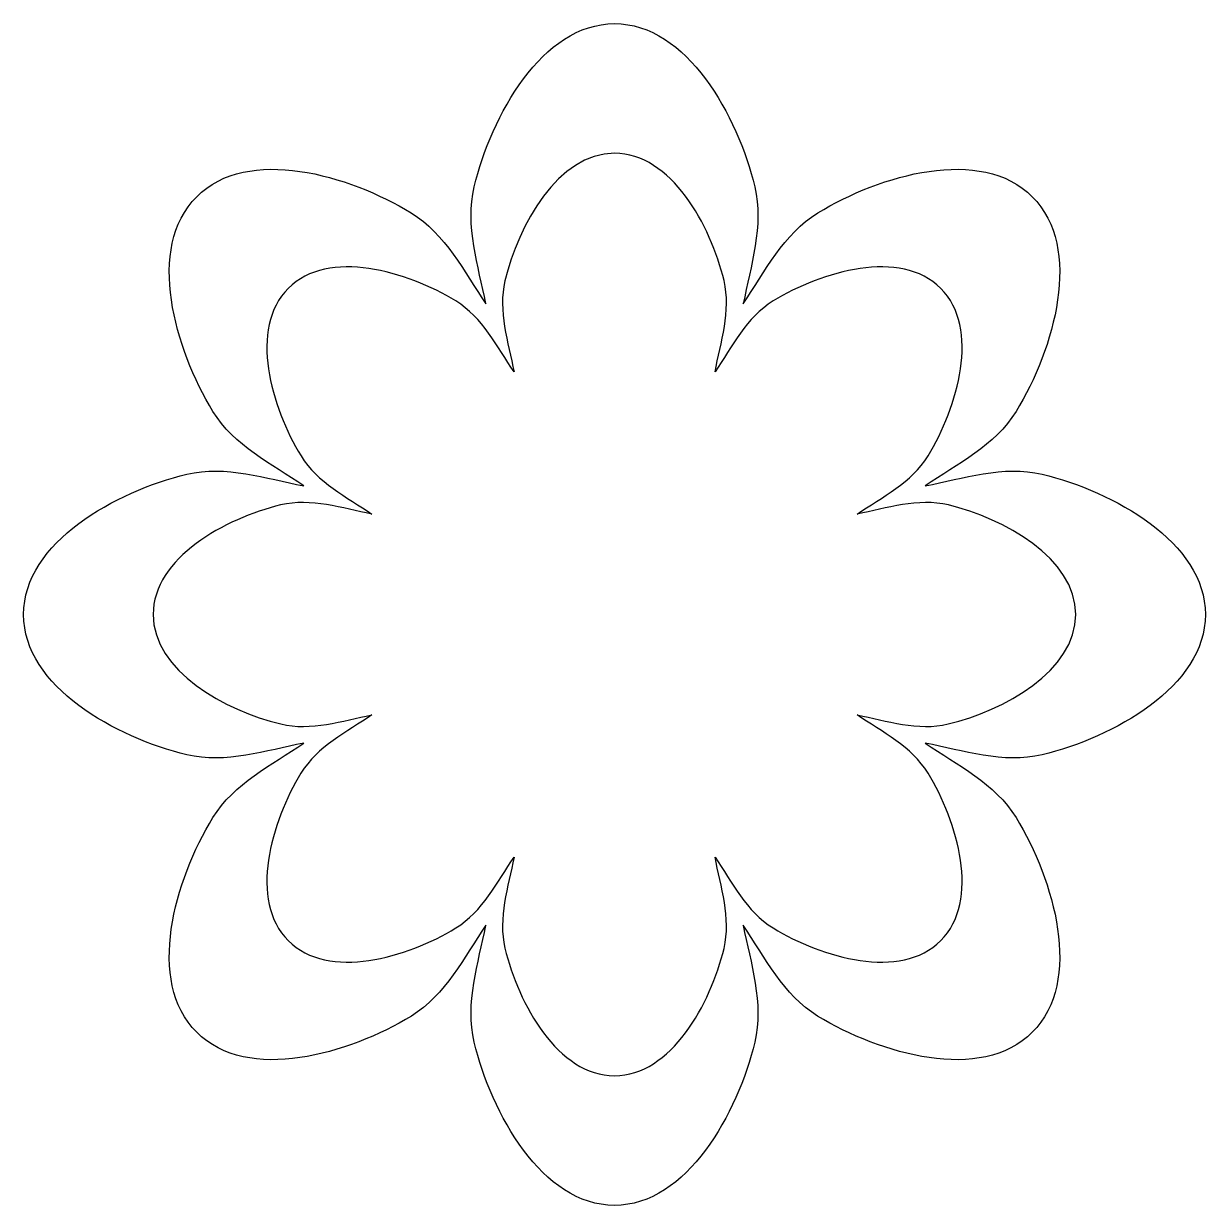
# Model space of a CAD drawing. Header units: centimetres. Extents: x -8.7 to 8.7, y -8.7 to 8.7.
import ezdxf

# ---------------------------------------------------------------- set-up
doc = ezdxf.new("R2010")
doc.units = ezdxf.units.CM
doc.header["$MEASUREMENT"] = 0
doc.layers.add('Camada 1', color=7, linetype='Continuous')

msp = doc.modelspace()

# ---------------------------------------------------------------- linework, layer by layer
at = {"layer": 'Camada 1'}
for points in [[(6.31781, -2.07246), (7.36368, -1.82013), (8.72951, -1.06956), (8.72951, -0.00022), (8.72951, -0.00022), (8.72951, 1.06991), (7.36527, 1.82091), (6.31781, 2.07282), (6.31781, 2.07282), (5.74313, 2.21091), (5.15094, 2.00953), (4.5914, 1.90129), (4.5914, 1.90129), (5.0618, 2.22085), (5.62455, 2.49824), (5.93339, 3.0009), (5.93339, 3.0009), (6.49452, 3.91943), (6.92912, 5.4166), (6.17297, 6.17315), (6.17297, 6.17315), (5.41682, 6.9297), (3.92044, 6.4951), (3.00273, 5.93357), (3.00273, 5.93357), (2.49809, 5.62552), (2.22033, 5.0624), (1.90196, 4.59041), (1.90196, 4.59041), (2.00941, 5.15074), (2.21078, 5.74413), (2.0723, 6.31801), (2.0723, 6.31801), (1.82074, 7.36547), (1.06938, 8.73011), (-0.00038, 8.72972), (-0.00038, 8.72972), (-1.06932, 8.72972), (-1.82071, 7.36508), (-2.07262, 6.31683), (-2.07262, 6.31683), (-2.21031, 5.74374), (-2.00933, 5.15076), (-1.90109, 4.59082), (-1.90109, 4.59082), (-2.22026, 5.06241), (-2.49884, 5.62553), (-3.00229, 5.93358), (-3.00229, 5.93358), (-3.92042, 6.49511), (-5.41717, 6.92968), (-6.17292, 6.17316), (-6.17292, 6.17316), (-6.92907, 5.41661), (-6.49407, 3.91944), (-5.93294, 3.00091), (-5.93294, 3.00091), (-5.62452, 2.49825), (-5.06299, 2.22089), (-4.59097, 1.9013), (-4.59097, 1.9013), (-5.14972, 2.00954), (-5.74429, 2.21092), (-6.31817, 2.07283), (-6.31817, 2.07283), (-7.36408, 1.82092), (-8.72952, 1.06995), (-8.72952, -0.00021), (-8.72952, -0.00021), (-8.72952, -1.06955), (-7.36408, -1.82012), (-6.31739, -2.07245), (-6.31739, -2.07245), (-5.74351, -2.21093), (-5.14973, -2.00876), (-4.59059, -1.90052), (-4.59059, -1.90052), (-5.06298, -2.22048), (-5.62493, -2.49827), (-5.93335, -3.00129), (-5.93335, -3.00129), (-6.4957, -3.92061), (-6.92908, -5.41617), (-6.17253, -6.17314), (-6.17253, -6.17314), (-5.41638, -6.92847), (-3.9196, -6.49469), (-3.00147, -5.93197), (-3.00147, -5.93197), (-2.49844, -5.62392), (-2.22026, -5.06361), (-1.90109, -4.5908), (-1.90109, -4.5908), (-2.00933, -5.14955), (-2.21031, -5.74415), (-2.07262, -6.31721), (-2.07262, -6.31721), (-1.82071, -7.3639), (-1.06932, -8.72973), (-0.00038, -8.72973), (-0.00038, -8.72973), (1.06938, -8.72973), (1.82075, -7.3639), (2.07226, -6.31803), (2.07226, -6.31803), (2.21074, -5.74418), (2.00937, -5.14958), (1.90192, -4.59083), (1.90192, -4.59083), (2.22029, -5.06285), (2.49729, -5.62398), (3.00111, -5.932), (3.00111, -5.932), (3.91964, -6.49474), (5.41681, -6.9285), (6.17296, -6.17317), (6.17296, -6.17317), (6.92911, -5.41622), (6.49451, -3.92064), (5.93338, -3.00132), (5.93338, -3.00132), (5.62533, -2.49827), (5.06182, -2.22048), (4.59139, -1.90055), (4.59139, -1.90055), (5.15095, -2.00877), (5.74314, -2.21094), (6.31781, -2.07246)], [(3.58454, -1.48426), (3.95308, -1.73339), (4.39163, -1.9499), (4.632, -2.34386), (4.632, -2.34386), (5.07137, -3.06099), (5.40966, -4.22947), (4.81985, -4.81846), (4.81985, -4.81846), (4.22927, -5.41062), (3.06085, -5.06997), (2.3429, -4.6314), (2.3429, -4.6314), (1.9497, -4.39103), (1.73399, -3.95248), (1.48486, -3.58394), (1.48486, -3.58394), (1.56921, -4.02093), (1.72603, -4.48416), (1.61858, -4.93228), (1.61858, -4.93228), (1.42197, -5.74971), (0.83536, -6.81548), (-0.00035, -6.81548), (-0.00035, -6.81548), (-0.8345, -6.81548), (-1.42071, -5.74971), (-1.61852, -4.93149), (-1.61852, -4.93149), (-1.72597, -4.48419), (-1.56838, -4.02093), (-1.4844, -3.58476), (-1.4844, -3.58476), (-1.73353, -3.95248), (-1.95081, -4.39105), (-2.34363, -4.63143), (-2.34363, -4.63143), (-3.05999, -5.07), (-4.22842, -5.41065), (-4.81981, -4.81849), (-4.81981, -4.81849), (-5.40962, -4.22947), (-5.07093, -3.06102), (-4.63196, -2.34389), (-4.63196, -2.34389), (-4.39119, -1.9499), (-3.95301, -1.73342), (-3.5845, -1.48429), (-3.5845, -1.48429), (-4.02106, -1.56946), (-4.48392, -1.72625), (-4.93202, -1.61719), (-4.93202, -1.61719), (-5.74945, -1.4214), (-6.81604, -0.83558), (-6.81604, -0.00024), (-6.81604, -0.00024), (-6.81604, 0.8351), (-5.74987, 1.42131), (-4.93244, 1.61869), (-4.93244, 1.61869), (-4.48432, 1.72616), (-4.02148, 1.56895), (-3.58452, 1.48457), (-3.58452, 1.48457), (-3.95303, 1.7341), (-4.39121, 1.95021), (-4.63158, 2.34338), (-4.63158, 2.34338), (-5.07055, 3.06053), (-5.40961, 4.22938), (-4.81983, 4.81917), (-4.81983, 4.81917), (-4.22886, 5.40975), (-3.06038, 5.07148), (-2.34404, 4.63251), (-2.34404, 4.63251), (-1.95084, 4.39214), (-1.73354, 3.95277), (-1.48441, 3.58386), (-1.48441, 3.58386), (-1.56839, 4.02124), (-1.72597, 4.48408), (-1.61853, 4.93218), (-1.61853, 4.93218), (-1.42073, 5.7504), (-0.83454, 6.81578), (-0.00036, 6.81578), (-0.00036, 6.81578), (0.83538, 6.81578), (1.42199, 5.75041), (1.61857, 4.93258), (1.61857, 4.93258), (1.72604, 4.48406), (1.56923, 4.02122), (1.48485, 3.58384), (1.48485, 3.58384), (1.73398, 3.95275), (1.95049, 4.39212), (2.34366, 4.63249), (2.34366, 4.63249), (3.06081, 5.07146), (4.22927, 5.40973), (4.81984, 4.81915), (4.81984, 4.81915), (5.40965, 4.22934), (5.07138, 3.06052), (4.63199, 2.34336), (4.63199, 2.34336), (4.39162, 1.95016), (3.95307, 1.73408), (3.58453, 1.48455), (3.58453, 1.48455), (4.0207, 1.56893), (4.48554, 1.72611), (4.93287, 1.61867), (4.93287, 1.61867), (5.74951, 1.42129), (6.81527, 0.83508), (6.81527, -0.00026), (6.81527, -0.00026), (6.81527, -0.8356), (5.74953, -1.42142), (4.93207, -1.61721), (4.93207, -1.61721), (4.48478, -1.72619), (4.0207, -1.5694), (3.58454, -1.48426)]]:
    msp.add_open_spline(points, degree=3, knots=[0, 0, 0, 0, 0.03030303, 0.03030303, 0.03030303, 0.03030303, 0.06060606, 0.06060606, 0.06060606, 0.06060606, 0.09090909, 0.09090909, 0.09090909, 0.09090909, 0.12121212, 0.12121212, 0.12121212, 0.12121212, 0.15151515, 0.15151515, 0.15151515, 0.15151515, 0.18181818, 0.18181818, 0.18181818, 0.18181818, 0.21212121, 0.21212121, 0.21212121, 0.21212121, 0.24242424, 0.24242424, 0.24242424, 0.24242424, 0.27272727, 0.27272727, 0.27272727, 0.27272727, 0.3030303, 0.3030303, 0.3030303, 0.3030303, 0.33333333, 0.33333333, 0.33333333, 0.33333333, 0.36363636, 0.36363636, 0.36363636, 0.36363636, 0.39393939, 0.39393939, 0.39393939, 0.39393939, 0.42424242, 0.42424242, 0.42424242, 0.42424242, 0.45454545, 0.45454545, 0.45454545, 0.45454545, 0.48484848, 0.48484848, 0.48484848, 0.48484848, 0.51515152, 0.51515152, 0.51515152, 0.51515152, 0.54545455, 0.54545455, 0.54545455, 0.54545455, 0.57575758, 0.57575758, 0.57575758, 0.57575758, 0.60606061, 0.60606061, 0.60606061, 0.60606061, 0.63636364, 0.63636364, 0.63636364, 0.63636364, 0.66666667, 0.66666667, 0.66666667, 0.66666667, 0.6969697, 0.6969697, 0.6969697, 0.6969697, 0.72727273, 0.72727273, 0.72727273, 0.72727273, 0.75757576, 0.75757576, 0.75757576, 0.75757576, 0.78787879, 0.78787879, 0.78787879, 0.78787879, 0.81818182, 0.81818182, 0.81818182, 0.81818182, 0.84848485, 0.84848485, 0.84848485, 0.84848485, 0.87878788, 0.87878788, 0.87878788, 0.87878788, 0.90909091, 0.90909091, 0.90909091, 0.90909091, 0.93939394, 0.93939394, 0.93939394, 0.93939394, 1, 1, 1, 1], dxfattribs=at)

doc.saveas('drawing.dxf')
